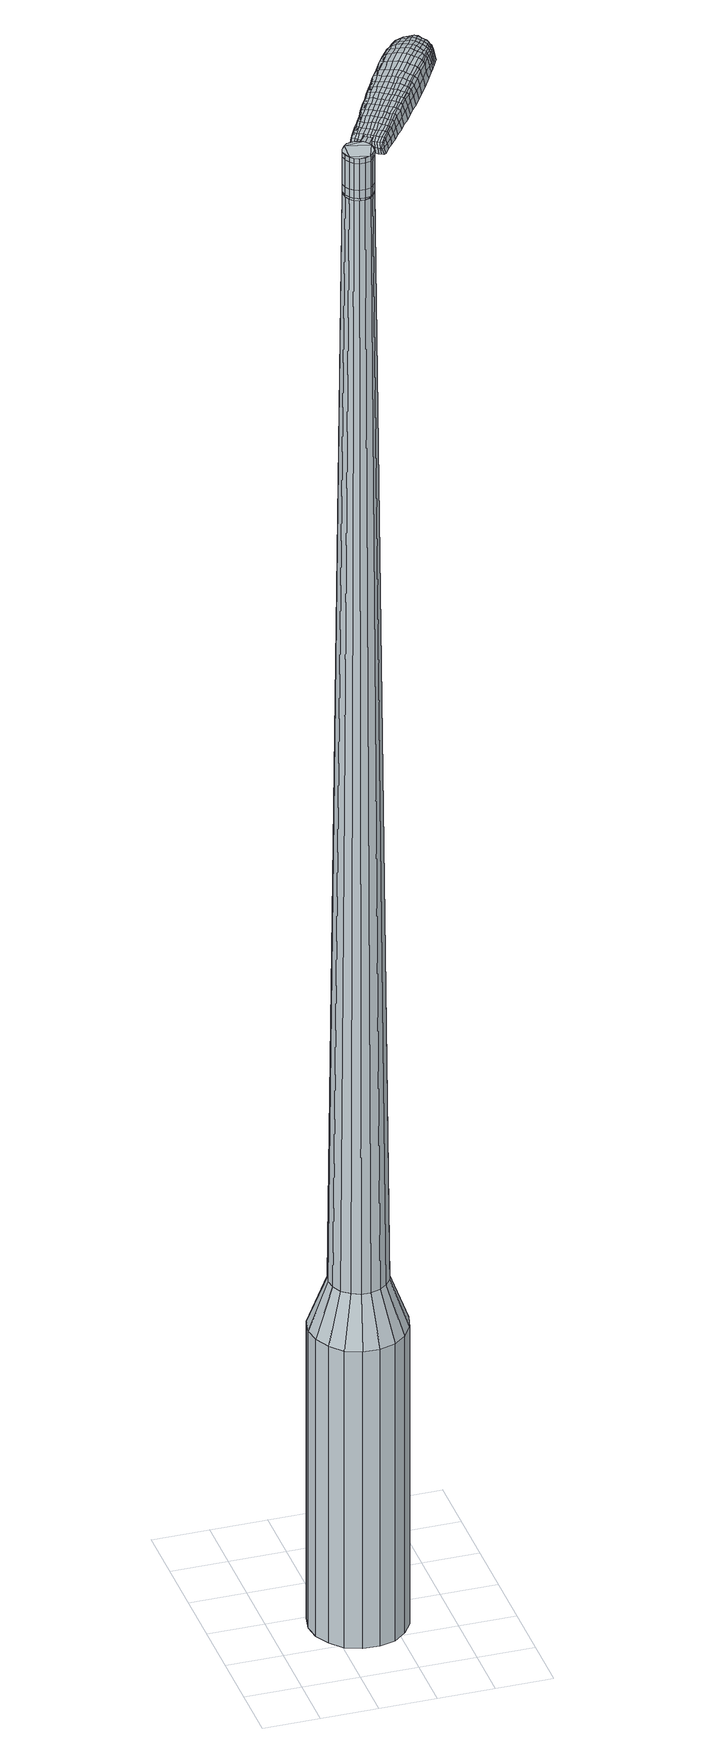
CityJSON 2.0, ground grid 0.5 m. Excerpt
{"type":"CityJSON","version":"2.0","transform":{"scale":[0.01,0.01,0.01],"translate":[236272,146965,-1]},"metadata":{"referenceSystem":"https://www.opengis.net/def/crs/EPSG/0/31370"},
"CityObjects":{
"object1":{"type":"GenericCityObject","attributes":{"cluster":486,"mean_distance_to_centroid":0.131,"new_centroid_x":236272.75,"new_centroid_y":146965.8,"mean_distance_to_camera":9.55,"H1":13.5,"H2":14.97,"Z_final":112.38,"cluster2":-1,"proj_x":236278.46,"proj_y":146969.51,"id_line":56197,"bearing_l":146.95,"distance":6.81,"orientation":"right","G_obj":56.95},"geometry":[{"type":"MultiSurface","lod":"2","boundaries":[[[0,1,2,3]],[[1,4,5,2]],[[4,6,7,5]],[[6,8,9,7]],[[8,10,11,9]],[[10,12,13,11]],[[12,14,15,13]],[[14,16,17,15]],[[16,18,19,17]],[[18,20,21,19]],[[20,22,23,21]],[[22,24,25,23]],[[24,26,27,25]],[[26,28,29,27]],[[28,30,31,29]],[[30,32,33,31]],[[32,34,35,33]],[[34,0,3,35]],[[36,37,38,39]],[[38,40,41,42]],[[41,43,42]],[[42,44,45,46]],[[45,47,46]],[[46,48,49,50]],[[49,51,50]],[[42,46,50,38]],[[50,52,39,38]],[[53,36,39]],[[2,5,7,35]],[[7,9,11,15]],[[11,13,15]],[[15,17,19,23]],[[19,21,23]],[[23,25,27,31]],[[27,29,31]],[[15,23,31,7]],[[31,33,35,7]],[[3,2,35]],[[1,0,54,55]],[[0,34,56,54]],[[34,32,57,56]],[[32,30,58,57]],[[30,28,59,58]],[[28,26,60,59]],[[26,24,61,60]],[[24,22,62,61]],[[22,20,63,62]],[[20,18,64,63]],[[18,16,65,64]],[[16,14,66,65]],[[14,12,67,66]],[[12,10,68,67]],[[10,8,69,68]],[[8,6,70,69]],[[6,4,71,70]],[[4,1,55,71]],[[55,54,72,73]],[[54,56,74,72]],[[56,57,75,74]],[[57,58,76,75]],[[58,59,77,76]],[[59,60,78,77]],[[60,61,79,78]],[[61,62,80,79]],[[62,63,81,80]],[[63,64,82,81]],[[64,65,83,82]],[[65,66,84,83]],[[66,67,85,84]],[[67,68,86,85]],[[68,69,87,86]],[[69,70,88,87]],[[70,71,89,88]],[[71,55,73,89]],[[90,91,92,73]],[[93,94,91,90]],[[75,95,94,93]],[[96,97,95,75]],[[77,98,97,96]],[[99,100,98,77]],[[101,102,100,99]],[[80,103,102,101]],[[81,104,103,80]],[[82,105,104,81]],[[106,107,105,82]],[[84,108,107,106]],[[109,110,108,84]],[[86,111,110,109]],[[112,113,111,86]],[[114,115,113,112]],[[89,116,115,114]],[[73,92,116,89]],[[117,118,119,120]],[[121,117,120,122]],[[123,121,122,124]],[[125,123,124,126]],[[127,125,126,128]],[[129,127,128,130]],[[131,129,130,132]],[[133,131,132,134]],[[135,133,134,136]],[[137,135,136,138]],[[139,137,138,140]],[[141,139,140,142]],[[143,141,142,144]],[[145,143,144,146]],[[147,145,146,148]],[[149,147,148,150]],[[72,90,73]],[[72,74,93,90]],[[74,75,93]],[[76,96,75]],[[76,77,96]],[[78,99,77]],[[78,79,101,99]],[[79,80,101]],[[83,106,82]],[[83,84,106]],[[85,109,84]],[[85,86,109]],[[87,112,86]],[[87,88,114,112]],[[88,89,114]],[[151,92,91]],[[152,115,116]],[[152,153,113,115]],[[153,111,113]],[[154,110,111]],[[154,108,110]],[[155,107,108]],[[155,105,107]],[[156,102,103]],[[156,157,100,102]],[[157,98,100]],[[158,97,98]],[[158,95,97]],[[159,94,95]],[[159,151,91,94]],[[39,52,149,160]],[[92,151,161,150]],[[53,39,160,118]],[[151,159,119,161]],[[36,53,118,117]],[[159,95,120,119]],[[37,36,117,121]],[[95,158,122,120]],[[38,37,121,123]],[[158,98,124,122]],[[40,38,123,125]],[[98,157,126,124]],[[41,40,125,127]],[[157,156,128,126]],[[43,41,127,129]],[[156,103,130,128]],[[42,43,129,131]],[[103,104,132,130]],[[44,42,131,133]],[[104,105,134,132]],[[45,44,133,135]],[[105,155,136,134]],[[47,45,135,137]],[[155,108,138,136]],[[46,47,137,139]],[[108,154,140,138]],[[48,46,139,141]],[[154,111,142,140]],[[49,48,141,143]],[[111,153,144,142]],[[51,49,143,145]],[[153,152,146,144]],[[50,51,145,147]],[[152,116,148,146]],[[52,50,147,149]],[[116,92,150,148]],[[149,150,162,163]],[[150,161,164,162]],[[161,119,165,164]],[[119,118,166,165]],[[118,160,167,166]],[[160,149,163,167]],[[168,169,170,171]],[[172,168,171,173]],[[168,172,174,175]],[[169,168,175,176]],[[177,178,179,180]],[[181,177,180,182]],[[177,181,183,184]],[[178,177,184,185]],[[186,187,188,189]],[[190,186,189,191]],[[186,190,192,193]],[[187,186,193,194]],[[195,196,197,198]],[[199,195,198,200]],[[195,199,201,202]],[[196,195,202,203]],[[204,205,206,207]],[[208,204,207,209]],[[204,208,210,211]],[[205,204,211,212]],[[213,214,215,216]],[[217,213,216,218]],[[213,217,219,220]],[[214,213,220,221]],[[222,223,224,225]],[[214,222,225,215]],[[222,214,221,226]],[[223,222,226,227]],[[228,229,230,231]],[[223,228,231,224]],[[228,223,227,232]],[[229,228,232,233]],[[234,172,173,235]],[[229,234,235,230]],[[234,229,233,236]],[[172,234,236,174]],[[237,238,239,240]],[[241,237,240,242]],[[237,241,243,244]],[[238,237,244,245]],[[246,247,248,249]],[[238,246,249,239]],[[246,238,245,250]],[[247,246,250,251]],[[252,253,254,255]],[[247,252,255,248]],[[252,247,251,256]],[[253,252,256,257]],[[258,259,260,261]],[[253,258,261,254]],[[258,253,257,262]],[[259,258,262,263]],[[264,169,176,265]],[[259,264,265,260]],[[264,259,263,266]],[[169,264,266,170]],[[267,268,269,270]],[[271,267,270,272]],[[267,271,273,274]],[[268,267,274,275]],[[276,277,278,279]],[[268,276,279,269]],[[276,268,275,280]],[[277,276,280,281]],[[282,283,284,285]],[[277,282,285,278]],[[282,277,281,286]],[[283,282,286,287]],[[288,181,182,289]],[[283,288,289,284]],[[288,283,287,290]],[[181,288,290,183]],[[291,292,293,294]],[[295,291,294,296]],[[291,295,297,298]],[[292,291,298,299]],[[300,301,302,303]],[[292,300,303,293]],[[300,292,299,304]],[[301,300,304,305]],[[306,307,308,309]],[[301,306,309,302]],[[306,301,305,310]],[[307,306,310,311]],[[312,313,314,315]],[[307,312,315,308]],[[312,307,311,316]],[[313,312,316,317]],[[318,178,185,319]],[[313,318,319,314]],[[318,313,317,320]],[[178,318,320,179]],[[321,207,206,322]],[[323,321,322,324]],[[321,323,325,326]],[[207,321,326,209]],[[327,323,324,328]],[[329,327,328,330]],[[327,329,331,332]],[[323,327,332,325]],[[333,329,330,334]],[[335,333,334,336]],[[333,335,337,338]],[[329,333,338,331]],[[339,335,336,340]],[[341,339,340,342]],[[339,341,343,344]],[[335,339,344,337]],[[345,341,342,346]],[[196,345,346,197]],[[345,196,203,347]],[[341,345,347,343]],[[348,349,194,193]],[[350,348,193,192]],[[348,350,351,352]],[[349,348,352,353]],[[354,355,353,352]],[[356,354,352,351]],[[354,356,357,358]],[[355,354,358,359]],[[360,361,359,358]],[[362,360,358,357]],[[360,362,363,364]],[[361,360,364,365]],[[366,367,365,364]],[[368,366,364,363]],[[366,368,201,199]],[[367,366,199,200]],[[369,370,371,372]],[[271,369,372,273]],[[369,271,272,373]],[[370,369,373,374]],[[375,190,191,376]],[[370,375,376,371]],[[375,370,374,377]],[[190,375,377,192]],[[378,379,380,381]],[[217,378,381,219]],[[378,217,218,382]],[[379,378,382,383]],[[384,385,386,387]],[[379,384,387,380]],[[384,379,383,388]],[[385,384,388,389]],[[390,187,194,391]],[[385,390,391,386]],[[390,385,389,392]],[[187,390,392,188]],[[393,394,395,396]],[[175,393,396,176]],[[393,175,174,397]],[[394,393,397,398]],[[399,400,401,402]],[[394,399,402,395]],[[399,394,398,403]],[[400,399,403,404]],[[405,198,197,406]],[[400,405,406,401]],[[405,400,404,407]],[[198,405,407,200]],[[408,409,410,411]],[[180,408,411,182]],[[408,180,179,412]],[[409,408,412,413]],[[414,202,201,415]],[[409,414,415,410]],[[414,409,413,416]],[[202,414,416,203]],[[417,418,419,420]],[[295,417,420,297]],[[417,295,296,421]],[[418,417,421,422]],[[423,208,209,424]],[[418,423,424,419]],[[423,418,422,425]],[[208,423,425,210]],[[426,427,428,429]],[[241,426,429,243]],[[426,241,242,430]],[[427,426,430,431]],[[432,433,434,435]],[[427,432,435,428]],[[432,427,431,436]],[[433,432,436,437]],[[438,205,212,439]],[[433,438,439,434]],[[438,433,437,440]],[[205,438,440,206]],[[441,442,431,430]],[[240,441,430,242]],[[441,240,239,443]],[[442,441,443,444]],[[445,446,437,436]],[[442,445,436,431]],[[445,442,444,447]],[[446,445,447,448]],[[449,322,206,440]],[[446,449,440,437]],[[449,446,448,450]],[[322,449,450,324]],[[451,452,453,454]],[[298,451,454,299]],[[451,298,297,420]],[[452,451,420,419]],[[455,326,325,456]],[[452,455,456,453]],[[455,452,419,424]],[[326,455,424,209]],[[457,458,444,443]],[[249,457,443,239]],[[457,249,248,459]],[[458,457,459,460]],[[461,462,448,447]],[[458,461,447,444]],[[461,458,460,463]],[[462,461,463,464]],[[465,328,324,450]],[[462,465,450,448]],[[465,462,464,466]],[[328,465,466,330]],[[467,468,469,470]],[[304,467,470,305]],[[467,304,299,454]],[[468,467,454,453]],[[471,332,331,472]],[[468,471,472,469]],[[471,468,453,456]],[[332,471,456,325]],[[473,474,460,459]],[[255,473,459,248]],[[473,255,254,475]],[[474,473,475,476]],[[477,478,464,463]],[[474,477,463,460]],[[477,474,476,479]],[[478,477,479,480]],[[481,334,330,466]],[[478,481,466,464]],[[481,478,480,482]],[[334,481,482,336]],[[483,484,485,486]],[[310,483,486,311]],[[483,310,305,470]],[[484,483,470,469]],[[487,338,337,488]],[[484,487,488,485]],[[487,484,469,472]],[[338,487,472,331]],[[489,490,476,475]],[[261,489,475,254]],[[489,261,260,491]],[[490,489,491,492]],[[493,494,480,479]],[[490,493,479,476]],[[493,490,492,495]],[[494,493,495,496]],[[497,340,336,482]],[[494,497,482,480]],[[497,494,496,498]],[[340,497,498,342]],[[499,500,501,502]],[[316,499,502,317]],[[499,316,311,486]],[[500,499,486,485]],[[503,344,343,504]],[[500,503,504,501]],[[503,500,485,488]],[[344,503,488,337]],[[505,506,492,491]],[[265,505,491,260]],[[505,265,176,396]],[[506,505,396,395]],[[507,508,496,495]],[[506,507,495,492]],[[507,506,395,402]],[[508,507,402,401]],[[509,346,342,498]],[[508,509,498,496]],[[509,508,401,406]],[[346,509,406,197]],[[510,511,413,412]],[[320,510,412,179]],[[510,320,317,502]],[[511,510,502,501]],[[512,347,203,416]],[[511,512,416,413]],[[512,511,501,504]],[[347,512,504,343]],[[513,514,374,373]],[[270,513,373,272]],[[513,270,269,515]],[[514,513,515,516]],[[517,350,192,377]],[[514,517,377,374]],[[517,514,516,518]],[[350,517,518,351]],[[519,520,521,522]],[[220,519,522,221]],[[519,220,219,381]],[[520,519,381,380]],[[523,524,525,526]],[[520,523,526,521]],[[523,520,380,387]],[[524,523,387,386]],[[527,349,353,528]],[[524,527,528,525]],[[527,524,386,391]],[[349,527,391,194]],[[529,530,516,515]],[[279,529,515,269]],[[529,279,278,531]],[[530,529,531,532]],[[533,356,351,518]],[[530,533,518,516]],[[533,530,532,534]],[[356,533,534,357]],[[535,536,537,538]],[[226,535,538,227]],[[535,226,221,522]],[[536,535,522,521]],[[539,540,541,542]],[[536,539,542,537]],[[539,536,521,526]],[[540,539,526,525]],[[543,355,359,544]],[[540,543,544,541]],[[543,540,525,528]],[[355,543,528,353]],[[545,546,532,531]],[[285,545,531,278]],[[545,285,284,547]],[[546,545,547,548]],[[549,362,357,534]],[[546,549,534,532]],[[549,546,548,550]],[[362,549,550,363]],[[551,552,553,554]],[[232,551,554,233]],[[551,232,227,538]],[[552,551,538,537]],[[555,556,557,558]],[[552,555,558,553]],[[555,552,537,542]],[[556,555,542,541]],[[559,361,365,560]],[[556,559,560,557]],[[559,556,541,544]],[[361,559,544,359]],[[561,562,548,547]],[[289,561,547,284]],[[561,289,182,411]],[[562,561,411,410]],[[563,368,363,550]],[[562,563,550,548]],[[563,562,410,415]],[[368,563,415,201]],[[564,565,398,397]],[[236,564,397,174]],[[564,236,233,554]],[[565,564,554,553]],[[566,567,404,403]],[[565,566,403,398]],[[566,565,553,558]],[[567,566,558,557]],[[568,367,200,407]],[[567,568,407,404]],[[568,567,557,560]],[[367,568,560,365]],[[569,570,571,572]],[[572,571,573,574]],[[575,573,571,576]],[[576,571,570,577]],[[578,579,580,581]],[[581,580,582,583]],[[584,582,580,585]],[[585,580,579,586]],[[587,588,589,590]],[[590,589,591,592]],[[593,591,589,594]],[[594,589,588,595]],[[596,597,598,599]],[[599,598,600,601]],[[602,600,598,603]],[[603,598,597,604]],[[605,606,607,608]],[[608,607,609,610]],[[611,609,607,612]],[[612,607,606,613]],[[614,615,616,617]],[[617,616,618,619]],[[620,618,616,621]],[[621,616,615,622]],[[623,624,625,626]],[[626,625,615,614]],[[622,615,625,627]],[[627,625,624,628]],[[629,630,631,632]],[[632,631,624,623]],[[628,624,631,633]],[[633,631,630,634]],[[574,573,635,636]],[[636,635,630,629]],[[634,630,635,637]],[[637,635,573,575]],[[638,639,640,641]],[[641,640,642,643]],[[644,642,640,645]],[[645,640,639,646]],[[647,648,649,650]],[[650,649,639,638]],[[646,639,649,651]],[[651,649,648,652]],[[653,654,655,656]],[[656,655,648,647]],[[652,648,655,657]],[[657,655,654,658]],[[659,660,661,662]],[[662,661,654,653]],[[658,654,661,663]],[[663,661,660,664]],[[577,570,665,666]],[[666,665,660,659]],[[664,660,665,667]],[[667,665,570,569]],[[668,669,670,671]],[[671,670,672,673]],[[674,672,670,675]],[[675,670,669,676]],[[677,678,679,680]],[[680,679,669,668]],[[676,669,679,681]],[[681,679,678,682]],[[683,684,685,686]],[[686,685,678,677]],[[682,678,685,687]],[[687,685,684,688]],[[583,582,689,690]],[[690,689,684,683]],[[688,684,689,691]],[[691,689,582,584]],[[692,693,694,695]],[[695,694,696,697]],[[698,696,694,699]],[[699,694,693,700]],[[701,702,703,704]],[[704,703,693,692]],[[700,693,703,705]],[[705,703,702,706]],[[707,708,709,710]],[[710,709,702,701]],[[706,702,709,711]],[[711,709,708,712]],[[713,714,715,716]],[[716,715,708,707]],[[712,708,715,717]],[[717,715,714,718]],[[586,579,719,720]],[[720,719,714,713]],[[718,714,719,721]],[[721,719,579,578]],[[605,608,722,723]],[[723,722,724,725]],[[726,724,722,166]],[[166,722,608,610]],[[725,724,727,728]],[[728,727,729,730]],[[731,729,727,732]],[[732,727,724,726]],[[730,729,733,734]],[[734,733,735,736]],[[737,735,733,738]],[[738,733,729,731]],[[736,735,739,740]],[[740,739,741,742]],[[743,741,739,744]],[[744,739,735,737]],[[742,741,745,746]],[[746,745,597,596]],[[604,597,745,747]],[[747,745,741,743]],[[595,748,749,594]],[[594,749,750,593]],[[751,750,749,752]],[[752,749,748,753]],[[753,754,755,752]],[[752,755,756,751]],[[757,756,755,758]],[[758,755,754,759]],[[759,760,761,758]],[[758,761,762,757]],[[763,762,761,764]],[[764,761,760,765]],[[765,766,767,764]],[[764,767,768,763]],[[602,768,767,600]],[[600,767,766,601]],[[769,770,771,772]],[[772,771,672,674]],[[673,672,771,773]],[[773,771,770,774]],[[592,591,775,776]],[[776,775,770,769]],[[774,770,775,777]],[[777,775,591,593]],[[778,779,780,781]],[[781,780,618,620]],[[619,618,780,782]],[[782,780,779,783]],[[784,785,786,787]],[[787,786,779,778]],[[783,779,786,788]],[[788,786,785,789]],[[595,588,790,791]],[[791,790,785,784]],[[789,785,790,792]],[[792,790,588,587]],[[793,794,795,796]],[[796,795,576,577]],[[575,576,795,797]],[[797,795,794,798]],[[799,800,801,802]],[[802,801,794,793]],[[798,794,801,803]],[[803,801,800,804]],[[596,599,805,806]],[[806,805,800,799]],[[804,800,805,807]],[[807,805,599,601]],[[808,809,810,811]],[[811,810,581,583]],[[578,581,810,812]],[[812,810,809,813]],[[602,603,814,815]],[[815,814,809,808]],[[813,809,814,816]],[[816,814,603,604]],[[817,818,819,820]],[[820,819,696,698]],[[696,819,697]],[[697,819,818,821]],[[610,609,822,823]],[[823,822,818,817]],[[821,818,822,824]],[[824,822,609,611]],[[825,826,642,827]],[[827,642,644]],[[643,642,828]],[[828,642,826,829]],[[830,831,832,833]],[[833,832,826,825]],[[829,826,832,834]],[[834,832,831,835]],[[613,606,836,837]],[[837,836,831,830]],[[835,831,836,838]],[[838,836,606,605]],[[829,839,828]],[[828,839,641,643]],[[638,641,839,840]],[[840,839,841]],[[835,842,843,834]],[[834,843,839,829]],[[841,839,843,844]],[[844,843,842,845]],[[605,723,846,838]],[[838,846,842,835]],[[845,842,846,847]],[[847,846,723,725]],[[848,849,850,851]],[[851,850,699,700]],[[698,699,850,820]],[[820,850,849,817]],[[726,166,852,853]],[[853,852,849,848]],[[817,849,852,823]],[[823,852,166,610]],[[841,854,855,840]],[[840,855,650,638]],[[647,650,855,856]],[[856,855,854,857]],[[845,858,859,844]],[[844,859,854,841]],[[857,854,859,860]],[[860,859,858,861]],[[725,728,862,847]],[[847,862,858,845]],[[861,858,862,863]],[[863,862,728,730]],[[864,865,866,867]],[[867,866,705,706]],[[700,705,866,851]],[[851,866,865,848]],[[731,732,868,869]],[[869,868,865,864]],[[848,865,868,853]],[[853,868,732,726]],[[857,870,856]],[[856,870,656,647]],[[653,656,870,871]],[[871,870,872]],[[861,873,874,860]],[[860,874,870,857]],[[872,870,874,875]],[[875,874,873,876]],[[730,734,877,863]],[[863,877,873,861]],[[876,873,877,878]],[[878,877,734,736]],[[879,880,881,882]],[[882,881,711,712]],[[706,711,881,867]],[[867,881,880,864]],[[737,738,883,884]],[[884,883,880,879]],[[864,880,883,869]],[[869,883,738,731]],[[872,885,886,871]],[[871,886,662,653]],[[659,662,886,887]],[[887,886,885,888]],[[876,889,890,875]],[[875,890,885,872]],[[888,885,890,891]],[[891,890,889,892]],[[736,740,893,878]],[[878,893,889,876]],[[892,889,893,894]],[[894,893,740,742]],[[895,896,897,898]],[[898,897,717,718]],[[712,717,897,882]],[[882,897,896,879]],[[743,744,899,900]],[[900,899,896,895]],[[879,896,899,884]],[[884,899,744,737]],[[888,901,902,887]],[[887,902,666,659]],[[577,666,902,796]],[[796,902,901,793]],[[892,903,904,891]],[[891,904,901,888]],[[793,901,904,802]],[[802,904,903,799]],[[742,746,905,894]],[[894,905,903,892]],[[799,903,905,806]],[[806,905,746,596]],[[813,906,907,812]],[[812,907,721,578]],[[718,721,907,898]],[[898,907,906,895]],[[604,747,908,816]],[[816,908,906,813]],[[895,906,908,900]],[[900,908,747,743]],[[774,909,910,773]],[[773,910,671,673]],[[668,671,910,911]],[[911,910,909,912]],[[593,750,913,777]],[[777,913,909,774]],[[912,909,913,914]],[[914,913,750,751]],[[915,916,917,918]],[[918,917,621,622]],[[620,621,917,781]],[[781,917,916,778]],[[919,920,921,922]],[[922,921,916,915]],[[778,916,921,787]],[[787,921,920,784]],[[753,748,923,924]],[[924,923,920,919]],[[784,920,923,791]],[[791,923,748,595]],[[912,925,926,911]],[[911,926,680,668]],[[677,680,926,927]],[[927,926,925,928]],[[751,756,929,914]],[[914,929,925,912]],[[928,925,929,930]],[[930,929,756,757]],[[931,932,933,934]],[[934,933,627,628]],[[622,627,933,918]],[[918,933,932,915]],[[935,936,937,938]],[[938,937,932,931]],[[915,932,937,922]],[[922,937,936,919]],[[759,754,939,940]],[[940,939,936,935]],[[919,936,939,924]],[[924,939,754,753]],[[928,941,942,927]],[[927,942,686,677]],[[683,686,942,943]],[[943,942,941,944]],[[757,762,945,930]],[[930,945,941,928]],[[944,941,945,946]],[[946,945,762,763]],[[947,948,949,950]],[[950,949,633,634]],[[628,633,949,934]],[[934,949,948,931]],[[951,952,953,954]],[[954,953,948,947]],[[931,948,953,938]],[[938,953,952,935]],[[765,760,955,956]],[[956,955,952,951]],[[935,952,955,940]],[[940,955,760,759]],[[944,957,958,943]],[[943,958,690,683]],[[583,690,958,811]],[[811,958,957,808]],[[763,768,959,946]],[[946,959,957,944]],[[808,957,959,815]],[[815,959,768,602]],[[798,960,961,797]],[[797,961,637,575]],[[634,637,961,950]],[[950,961,960,947]],[[804,962,963,803]],[[803,963,960,798]],[[947,960,963,954]],[[954,963,962,951]],[[601,766,964,807]],[[807,964,962,804]],[[951,962,964,956]],[[956,964,766,765]],[[569,572,171,170]],[[572,574,173,171]],[[584,585,184,183]],[[585,586,185,184]],[[587,590,189,188]],[[590,592,191,189]],[[611,612,211,210]],[[612,613,212,211]],[[614,617,216,215]],[[617,619,218,216]],[[623,626,225,224]],[[626,614,215,225]],[[629,632,231,230]],[[632,623,224,231]],[[574,636,235,173]],[[636,629,230,235]],[[644,645,244,243]],[[645,646,245,244]],[[646,651,250,245]],[[651,652,251,250]],[[652,657,256,251]],[[657,658,257,256]],[[658,663,262,257]],[[663,664,263,262]],[[664,667,266,263]],[[667,569,170,266]],[[674,675,274,273]],[[675,676,275,274]],[[676,681,280,275]],[[681,682,281,280]],[[682,687,286,281]],[[687,688,287,286]],[[688,691,290,287]],[[691,584,183,290]],[[692,695,294,293]],[[695,697,296,294]],[[701,704,303,302]],[[704,692,293,303]],[[707,710,309,308]],[[710,701,302,309]],[[713,716,315,314]],[[716,707,308,315]],[[586,720,319,185]],[[720,713,314,319]],[[769,772,372,371]],[[772,674,273,372]],[[592,776,376,191]],[[776,769,371,376]],[[619,782,382,218]],[[782,783,383,382]],[[783,788,388,383]],[[788,789,389,388]],[[789,792,392,389]],[[792,587,188,392]],[[697,421,296]],[[697,821,422,421]],[[821,824,425,422]],[[824,611,210,425]],[[825,827,429,428]],[[827,644,243,429]],[[830,833,435,434]],[[833,825,428,435]],[[613,837,439,212]],[[837,830,434,439]],[[965,966,967,968]],[[969,970,968,967]],[[971,972,973,974]],[[975,976,977,978]],[[966,979,980,967]],[[981,969,967,980]],[[982,971,974,983]],[[984,985,976,975]],[[979,986,987,980]],[[987,988,981,980]],[[989,982,983,990]],[[991,985,984,992]],[[986,993,994,987]],[[994,995,988,987]],[[996,989,990,997]],[[998,991,992,999]],[[1000,1001,1002,1003]],[[1004,1005,1001,1000]],[[1004,1006,1007,1005]],[[1006,1008,1009,1007]],[[1010,1011,1012,1013]],[[1014,1015,1011,1010]],[[1016,1017,1015,1014]],[[1018,1019,1017,1016]],[[1013,1002,1001,1010]],[[1010,1001,1005,1014]],[[1005,1007,1016,1014]],[[1007,1009,1018,1016]],[[974,973,970,969]],[[983,974,969,981]],[[988,990,983,981]],[[995,997,990,988]],[[975,978,972,971]],[[984,975,971,982]],[[992,984,982,989]],[[999,992,989,996]],[[976,1000,1003,977]],[[985,1004,1000,976]],[[1006,1004,985,991]],[[1008,1006,991,998]],[[1020,1021,1022,1023]],[[1022,1024,1025,1026]],[[1022,1026,1027,1028]],[[1022,1028,1023]],[[1029,1020,1023,1030]],[[1031,1030,1023,1032]],[[1033,1032,1023]],[[1034,1022,1021,1035]],[[1036,1034,1035,1037]],[[1038,1036,1037,1039]],[[1040,1038,1039,1041]],[[1042,1040,1041,1043]],[[1043,1044,1045,1046]],[[1043,1046,1047,1048]],[[1043,1048,1049,1050]],[[1049,1051,1052,1053]],[[1049,1053,1054,1055]],[[1049,1055,1050]],[[1043,1050,1042]],[[1056,1057,1021,1020]],[[1058,1059,1024,1022]],[[1060,1061,1033,1023]],[[1057,1062,1035,1021]],[[1063,1058,1022,1034]],[[1062,1064,1037,1035]],[[1065,1063,1034,1036]],[[1064,1066,1039,1037]],[[1067,1065,1036,1038]],[[1066,1068,1041,1039]],[[1069,1067,1038,1040]],[[1068,1070,1043,1041]],[[1071,1069,1040,1042]],[[1070,1072,1044,1043]],[[1073,1074,1051,1049]],[[1075,1071,1042,1050]],[[1045,1044,1072,1076]],[[1046,1045,1076,1077]],[[1047,1046,1077,1078]],[[1048,1047,1078,1079]],[[1049,1048,1079,1073]],[[1080,1056,1020,1029]],[[1081,1080,1029,1030]],[[1082,1081,1030,1031]],[[1083,1082,1031,1032]],[[1061,1083,1032,1033]],[[1025,1024,1059,1084]],[[1052,1051,1074,1085]],[[1026,1025,1084,1086]],[[1027,1026,1086,1087]],[[1028,1027,1087,1088]],[[1023,1028,1088,1060]],[[1053,1052,1085,1089]],[[1054,1053,1089,1090]],[[1055,1054,1090,1091]],[[1050,1055,1091,1075]]]}]}
},
"vertices":[
[98,117,384],[108,107,384],[108,107,96],[98,117,96],[115,94,384],[115,94,96],[117,80,384],[117,80,96],[113,65,384],[113,65,96],[105,53,384],[105,53,96],[94,44,384],[94,44,96],[80,40,384],[80,40,96],[65,41,384],[65,41,96],[51,46,384],[51,46,96],[41,57,384],[41,57,96],[34,70,384],[34,70,96],[32,84,384],[32,84,96],[35,99,384],[35,99,96],[43,111,384],[43,111,96],[55,120,384],[55,120,96],[69,124,384],[69,124,96],[84,123,384],[84,123,96],[73,95,1524],[68,94,1524],[65,91,1524],[82,93,1524],[62,87,1524],[61,83,1524],[64,74,1524],[62,78,1524],[67,71,1524],[71,69,1524],[81,70,1524],[76,69,1524],[84,73,1524],[87,77,1524],[87,86,1524],[88,81,1524],[85,90,1524],[77,95,1524],[88,103,429],[95,97,429],[80,107,429],[71,107,429],[63,104,429],[56,99,429],[51,92,429],[49,83,429],[50,75,429],[54,67,429],[61,61,429],[69,57,429],[77,57,429],[86,60,429],[93,65,429],[98,72,429],[100,81,429],[99,89,429],[82,93,1483],[85,90,1483],[77,95,1483],[73,95,1483],[68,94,1483],[65,91,1483],[62,87,1483],[61,83,1483],[62,78,1483],[64,74,1483],[67,71,1483],[71,69,1483],[76,69,1483],[81,70,1483],[84,73,1483],[87,77,1483],[88,81,1483],[87,86,1483],[81,93,1483],[81,93,1485],[85,90,1485],[77,94,1483],[77,94,1485],[73,95,1485],[69,93,1483],[69,93,1485],[65,91,1485],[63,87,1483],[63,87,1485],[62,83,1483],[62,83,1485],[62,78,1485],[64,74,1485],[67,71,1485],[72,69,1483],[72,69,1485],[76,69,1485],[80,71,1483],[80,71,1485],[84,73,1485],[86,77,1483],[86,77,1485],[87,81,1483],[87,81,1485],[87,86,1485],[73,95,1519],[77,95,1519],[77,95,1493],[73,95,1493],[68,94,1519],[68,94,1493],[65,91,1519],[65,91,1493],[62,87,1519],[62,87,1493],[61,83,1519],[61,83,1493],[62,78,1519],[62,78,1493],[64,74,1519],[64,74,1493],[67,71,1519],[67,71,1493],[71,69,1519],[71,69,1493],[76,69,1519],[76,69,1493],[81,70,1519],[81,70,1493],[84,73,1519],[84,73,1493],[87,77,1519],[87,77,1493],[88,81,1519],[88,81,1493],[87,86,1519],[87,86,1493],[85,90,1519],[85,90,1493],[82,93,1485],[88,81,1485],[87,77,1485],[81,70,1485],[71,69,1485],[61,83,1485],[62,87,1485],[68,94,1485],[77,95,1485],[82,93,1519],[82,93,1493],[95,107,1513],[95,107,1518],[92,109,1513],[89,111,1513],[89,111,1518],[92,109,1518],[149,160,1519],[145,155,1518],[147,155,1509],[151,161,1510],[154,167,1519],[156,168,1510],[152,167,1526],[147,160,1525],[143,155,1525],[117,182,1519],[113,175,1518],[114,174,1525],[117,180,1525],[121,189,1519],[122,187,1526],[121,191,1510],[116,183,1510],[112,177,1509],[171,233,1519],[174,231,1519],[175,232,1513],[172,234,1513],[167,235,1519],[168,236,1513],[167,233,1524],[170,232,1524],[173,230,1524],[131,171,1530],[127,165,1529],[130,163,1529],[134,170,1530],[136,179,1531],[139,177,1531],[133,181,1530],[128,173,1530],[124,167,1529],[87,104,1512],[89,102,1512],[90,103,1517],[88,105,1517],[85,105,1512],[85,106,1517],[85,106,1506],[88,104,1506],[90,103,1506],[180,211,1519],[178,208,1519],[180,208,1512],[182,211,1512],[181,213,1518],[182,213,1512],[180,213,1522],[179,211,1523],[177,208,1524],[176,203,1519],[174,198,1519],[175,199,1512],[178,204,1512],[175,204,1524],[172,199,1525],[171,193,1519],[166,187,1519],[168,187,1511],[172,194,1511],[169,194,1526],[165,187,1526],[160,177,1519],[162,177,1510],[158,177,1526],[105,101,1513],[110,107,1513],[108,107,1518],[104,101,1517],[101,96,1512],[101,98,1516],[103,97,1506],[106,101,1507],[111,107,1507],[114,113,1514],[118,119,1515],[117,119,1520],[113,113,1519],[116,113,1507],[120,119,1507],[123,125,1515],[127,131,1516],[126,131,1522],[121,125,1521],[125,125,1508],[129,131,1508],[132,137,1517],[136,143,1517],[134,143,1524],[130,137,1523],[134,137,1508],[138,143,1509],[140,149,1518],[139,149,1524],[142,149,1509],[150,231,1519],[148,228,1519],[149,227,1524],[151,230,1523],[152,233,1518],[153,232,1522],[152,234,1512],[150,232,1512],[148,230,1512],[145,225,1519],[142,220,1519],[142,219,1525],[146,223,1524],[145,226,1512],[141,222,1512],[138,215,1519],[134,209,1519],[134,207,1526],[139,214,1526],[138,217,1511],[133,210,1511],[127,199,1519],[128,197,1526],[127,201,1510],[80,118,1513],[83,124,1513],[83,125,1507],[79,119,1507],[77,112,1512],[77,114,1506],[78,113,1516],[80,116,1517],[84,123,1518],[87,131,1514],[91,137,1515],[90,139,1507],[87,132,1507],[88,129,1519],[92,136,1520],[95,144,1515],[98,150,1516],[98,152,1508],[94,145,1508],[95,142,1521],[99,149,1522],[102,157,1517],[106,163,1517],[105,165,1509],[101,158,1508],[103,155,1523],[106,161,1524],[109,169,1518],[109,171,1509],[110,168,1524],[91,109,1519],[93,108,1519],[95,115,1520],[97,114,1520],[92,117,1520],[88,111,1519],[99,122,1522],[101,120,1522],[103,128,1523],[105,126,1523],[100,130,1523],[96,123,1521],[107,134,1524],[109,133,1524],[111,140,1525],[113,139,1525],[108,142,1525],[104,136,1524],[115,147,1526],[117,145,1526],[119,153,1527],[122,151,1527],[116,155,1527],[112,148,1526],[123,159,1528],[126,157,1528],[120,161,1528],[169,230,1527],[172,228,1527],[165,231,1526],[162,227,1527],[166,226,1528],[169,224,1528],[163,221,1529],[166,218,1529],[159,222,1528],[155,216,1530],[159,214,1530],[162,212,1530],[155,208,1531],[158,206,1531],[151,210,1530],[146,203,1531],[150,201,1531],[153,199,1531],[143,190,1531],[146,188,1531],[139,192,1531],[154,234,1518],[157,235,1519],[157,236,1513],[154,235,1513],[154,232,1523],[157,233,1523],[162,235,1519],[162,236,1513],[162,234,1524],[181,215,1518],[181,218,1518],[180,217,1523],[180,215,1523],[182,215,1513],[182,218,1513],[180,222,1519],[179,225,1519],[178,224,1524],[179,221,1523],[181,222,1513],[180,226,1513],[177,229,1519],[176,227,1524],[178,229,1513],[145,161,1528],[144,162,1528],[140,156,1528],[141,155,1527],[150,168,1528],[149,169,1529],[142,164,1529],[139,166,1530],[135,160,1529],[138,158,1528],[147,171,1529],[144,173,1530],[136,168,1530],[132,162,1529],[142,175,1531],[118,179,1528],[121,178,1529],[125,185,1529],[123,186,1528],[115,173,1527],[117,171,1528],[124,176,1529],[129,183,1530],[120,169,1528],[77,110,1512],[79,109,1512],[80,110,1517],[78,111,1517],[77,111,1506],[79,110,1506],[82,107,1512],[82,108,1517],[82,108,1506],[99,96,1512],[98,96,1512],[99,97,1506],[101,96,1506],[100,97,1517],[98,98,1517],[96,98,1512],[94,99,1512],[95,100,1506],[97,98,1506],[96,99,1517],[94,100,1517],[92,101,1512],[92,101,1506],[92,102,1517],[103,101,1519],[101,102,1519],[107,107,1520],[106,108,1520],[99,103,1519],[97,105,1519],[104,110,1520],[101,111,1520],[95,106,1519],[99,112,1520],[81,115,1519],[83,114,1519],[87,121,1520],[85,122,1520],[85,113,1519],[89,119,1520],[111,113,1521],[110,114,1521],[116,120,1522],[114,120,1522],[108,116,1521],[106,117,1521],[112,122,1522],[110,123,1523],[103,119,1522],[108,125,1523],[89,128,1521],[90,127,1521],[94,134,1522],[93,135,1522],[93,125,1521],[97,132,1522],[120,126,1523],[118,127,1523],[124,132,1524],[123,133,1524],[116,128,1523],[114,129,1524],[121,134,1525],[118,136,1525],[112,131,1524],[116,137,1525],[96,141,1523],[98,140,1523],[102,146,1524],[100,148,1524],[101,138,1524],[105,144,1525],[129,138,1525],[127,139,1525],[133,143,1526],[131,145,1526],[125,140,1526],[122,142,1526],[129,146,1527],[127,148,1527],[120,143,1526],[124,149,1527],[104,154,1525],[106,153,1525],[109,159,1526],[107,160,1526],[109,151,1526],[113,157,1527],[137,149,1527],[136,150,1527],[133,152,1527],[131,154,1528],[128,155,1528],[111,166,1527],[113,165,1527],[116,163,1528],[153,230,1525],[156,231,1525],[151,227,1526],[153,228,1526],[160,231,1526],[158,228,1527],[178,213,1525],[178,215,1525],[176,212,1526],[177,210,1525],[178,219,1525],[176,222,1526],[174,218,1527],[176,215,1526],[174,225,1526],[172,221,1527],[147,223,1526],[150,224,1527],[144,218,1527],[146,218,1528],[154,223,1528],[150,218,1529],[174,205,1526],[174,207,1527],[171,202,1528],[171,200,1527],[173,210,1527],[171,213,1528],[167,207,1529],[169,204,1528],[169,216,1528],[165,210,1530],[140,213,1528],[143,213,1529],[136,206,1528],[138,206,1529],[147,212,1529],[142,204,1530],[168,195,1528],[167,196,1528],[163,189,1529],[164,188,1528],[166,199,1529],[163,201,1530],[158,194,1530],[161,192,1530],[161,204,1530],[156,196,1531],[129,197,1529],[132,196,1529],[135,194,1530],[157,178,1528],[156,179,1529],[154,181,1530],[151,184,1530],[149,186,1531],[145,156,1509],[143,156,1518],[147,161,1518],[149,162,1509],[152,169,1519],[154,169,1510],[150,169,1525],[145,162,1525],[141,156,1525],[115,173,1525],[115,174,1518],[118,181,1518],[119,179,1525],[123,188,1519],[124,186,1525],[122,190,1510],[118,183,1509],[114,176,1509],[173,230,1513],[173,230,1519],[170,231,1519],[171,232,1513],[167,233,1519],[167,233,1513],[166,231,1524],[169,230,1524],[172,228,1524],[130,164,1528],[127,165,1528],[131,172,1529],[134,170,1529],[136,179,1529],[139,177,1529],[133,181,1529],[128,173,1529],[124,167,1528],[91,105,1516],[91,104,1512],[88,105,1512],[89,106,1516],[86,107,1512],[87,108,1516],[86,108,1506],[89,106,1506],[91,105,1506],[178,209,1512],[177,209,1519],[178,211,1518],[180,211,1512],[179,213,1518],[180,213,1512],[178,213,1522],[177,212,1523],[175,209,1523],[174,200,1512],[172,199,1519],[174,204,1519],[176,204,1512],[173,205,1524],[170,200,1525],[167,188,1511],[165,188,1519],[169,194,1519],[171,195,1511],[167,194,1525],[163,188,1526],[159,178,1519],[160,178,1510],[157,178,1526],[107,108,1518],[108,108,1513],[104,102,1513],[102,102,1517],[100,98,1512],[100,99,1515],[102,98,1506],[105,102,1506],[109,108,1507],[115,120,1520],[117,120,1514],[112,114,1514],[111,114,1519],[114,114,1507],[119,120,1507],[124,132,1522],[126,132,1516],[121,126,1515],[120,126,1521],[123,126,1508],[128,132,1508],[133,144,1523],[135,144,1517],[130,138,1516],[129,138,1522],[132,138,1508],[136,144,1508],[139,150,1517],[137,150,1524],[141,150,1509],[150,226,1523],[150,227,1519],[152,229,1518],[153,228,1523],[153,231,1518],[154,230,1522],[153,232,1512],[151,231,1512],[149,229,1512],[144,218,1525],[143,219,1519],[147,223,1519],[147,222,1524],[146,225,1512],[143,220,1512],[136,206,1526],[135,207,1519],[140,214,1519],[140,213,1525],[139,216,1511],[135,209,1511],[129,198,1519],[130,196,1526],[129,200,1510],[85,125,1507],[85,123,1513],[81,117,1513],[81,118,1506],[79,112,1512],[79,113,1506],[80,112,1515],[82,116,1517],[86,122,1518],[92,138,1507],[93,136,1514],[89,130,1514],[88,131,1507],[90,128,1519],[93,135,1520],[99,151,1508],[100,149,1516],[96,143,1515],[96,144,1508],[97,141,1521],[101,148,1522],[107,164,1508],[107,162,1517],[104,156,1516],[103,157,1508],[104,154,1522],[108,160,1523],[111,168,1517],[110,170,1509],[112,167,1524],[91,110,1518],[93,108,1518],[95,116,1519],[97,114,1519],[93,117,1519],[99,122,1520],[101,121,1520],[103,128,1521],[105,127,1521],[101,130,1521],[97,124,1520],[107,135,1523],[110,133,1523],[111,141,1524],[114,139,1524],[109,143,1524],[105,136,1523],[115,147,1525],[118,145,1525],[119,153,1526],[122,152,1526],[117,155,1526],[113,149,1525],[123,159,1527],[126,158,1527],[120,161,1527],[171,227,1526],[168,228,1526],[165,230,1525],[163,226,1526],[166,225,1526],[169,223,1526],[165,218,1528],[163,220,1528],[159,221,1527],[155,215,1528],[159,214,1529],[162,212,1529],[158,206,1530],[155,208,1530],[151,210,1529],[147,202,1530],[150,200,1530],[153,199,1530],[146,188,1530],[143,190,1530],[140,192,1530],[157,234,1513],[157,232,1518],[155,232,1518],[154,233,1512],[155,230,1523],[157,231,1523],[162,233,1519],[162,234,1513],[161,232,1523],[178,217,1523],[179,218,1518],[179,215,1518],[178,215,1523],[180,215,1512],[180,218,1512],[176,223,1523],[177,224,1519],[178,221,1519],[177,220,1523],[179,221,1513],[178,225,1513],[175,227,1519],[174,226,1524],[176,228,1513],[140,157,1527],[144,163,1527],[144,162,1527],[140,156,1526],[149,169,1527],[148,170,1528],[135,160,1528],[139,166,1528],[141,164,1528],[137,159,1527],[146,172,1528],[144,174,1529],[136,168,1529],[132,162,1528],[141,176,1529],[126,185,1528],[121,178,1527],[120,178,1527],[124,186,1527],[116,172,1526],[117,172,1527],[125,176,1528],[129,183,1528],[121,170,1527],[81,111,1516],[80,111,1512],[79,111,1512],[80,112,1516],[80,112,1506],[83,109,1512],[84,110,1516],[83,110,1506],[100,99,1506],[99,98,1512],[101,98,1506],[100,99,1516],[99,99,1516],[96,102,1506],[95,101,1512],[97,100,1512],[98,100,1506],[97,101,1516],[95,102,1516],[93,103,1512],[94,103,1506],[93,103,1516],[102,103,1518],[106,108,1519],[106,109,1519],[98,106,1518],[100,104,1518],[104,110,1519],[102,112,1519],[96,107,1518],[99,113,1519],[87,121,1519],[83,115,1518],[82,116,1518],[86,122,1519],[86,113,1518],[90,119,1519],[110,115,1520],[111,115,1520],[115,121,1521],[114,121,1521],[106,118,1520],[108,116,1520],[112,122,1521],[110,124,1521],[104,119,1520],[108,125,1521],[95,134,1521],[91,128,1520],[90,128,1520],[94,135,1521],[94,126,1520],[98,132,1521],[119,127,1522],[124,133,1523],[123,133,1523],[114,130,1522],[117,128,1522],[121,135,1523],[118,136,1524],[112,132,1523],[116,138,1524],[102,147,1523],[99,140,1522],[98,141,1522],[101,147,1523],[102,138,1522],[105,145,1523],[127,139,1524],[128,139,1524],[132,145,1525],[131,145,1525],[123,142,1525],[125,141,1524],[129,147,1525],[127,148,1526],[120,144,1525],[124,150,1526],[110,159,1525],[106,153,1524],[105,154,1524],[109,160,1525],[109,151,1524],[113,157,1525],[135,151,1526],[136,150,1526],[131,154,1527],[133,153,1526],[128,156,1527],[114,165,1526],[112,166,1526],[117,163,1526],[156,229,1524],[154,229,1524],[152,226,1525],[154,227,1525],[160,230,1525],[158,227,1525],[175,212,1525],[177,215,1524],[177,213,1524],[175,210,1525],[173,218,1526],[175,221,1525],[176,218,1524],[174,215,1525],[173,224,1525],[171,221,1526],[150,223,1526],[148,222,1526],[145,217,1526],[147,217,1527],[155,222,1526],[151,217,1527],[170,202,1527],[173,207,1526],[173,206,1526],[170,200,1526],[166,207,1528],[170,213,1527],[172,210,1526],[168,204,1527],[168,216,1527],[164,210,1528],[143,212,1527],[141,212,1527],[137,206,1527],[139,205,1528],[147,211,1528],[142,204,1529],[162,190,1528],[166,197,1527],[167,195,1527],[162,188,1527],[158,194,1529],[163,201,1529],[165,199,1528],[160,192,1528],[160,204,1529],[155,196,1530],[132,195,1528],[131,196,1528],[136,194,1529],[155,180,1528],[156,179,1528],[151,184,1529],[153,182,1529],[148,186,1530],[101,98,1508],[96,102,1508],[114,128,1509],[121,124,1509],[127,146,1510],[134,141,1510],[149,179,1512],[157,174,1512],[147,159,1511],[139,164,1511],[159,194,1513],[166,205,1514],[173,201,1514],[167,189,1513],[90,105,1508],[108,133,1509],[120,151,1510],[141,184,1512],[131,169,1511],[151,199,1513],[158,210,1514],[84,109,1508],[101,137,1509],[112,155,1510],[133,189,1512],[123,174,1511],[151,215,1514],[143,204,1513],[79,113,1508],[95,141,1509],[105,160,1510],[126,194,1512],[116,179,1511],[143,220,1514],[135,209,1513],[173,217,1514],[174,222,1514],[180,218,1514],[180,212,1514],[166,221,1514],[168,225,1514],[159,226,1514],[162,229,1514],[152,231,1514],[156,233,1514],[174,227,1515],[173,231,1515],[174,231,1515],[178,225,1515],[171,229,1515],[172,232,1515],[167,232,1515],[172,233,1515],[163,234,1515],[171,233,1515],[52,119,334],[56,121,334],[56,121,165],[44,113,171],[52,119,165],[49,117,165],[47,115,166],[45,114,167],[44,113,169],[49,117,334],[47,115,333],[45,114,332],[44,113,331],[44,113,328],[70,125,165],[70,125,334],[85,124,165],[85,124,334],[98,118,165],[98,118,334],[109,108,165],[109,108,334],[116,95,165],[116,95,334],[117,91,334],[117,87,334],[118,84,333],[118,82,332],[118,81,331],[118,81,328],[117,91,165],[118,81,171],[118,81,169],[118,82,167],[118,84,166],[117,87,165],[54,117,334],[57,119,334],[57,119,165],[54,117,165],[46,111,171],[46,111,328],[70,123,334],[70,123,165],[84,122,334],[84,122,165],[97,116,334],[97,116,165],[107,107,334],[107,107,165],[114,94,334],[114,94,165],[114,91,334],[116,80,328],[116,80,171],[114,91,165],[115,87,334],[115,84,333],[115,82,332],[115,81,331],[51,114,334],[49,113,333],[47,112,332],[46,111,331],[51,114,165],[115,81,169],[49,113,166],[47,112,167],[46,111,169],[115,82,167],[115,84,166],[115,87,165]
]}
